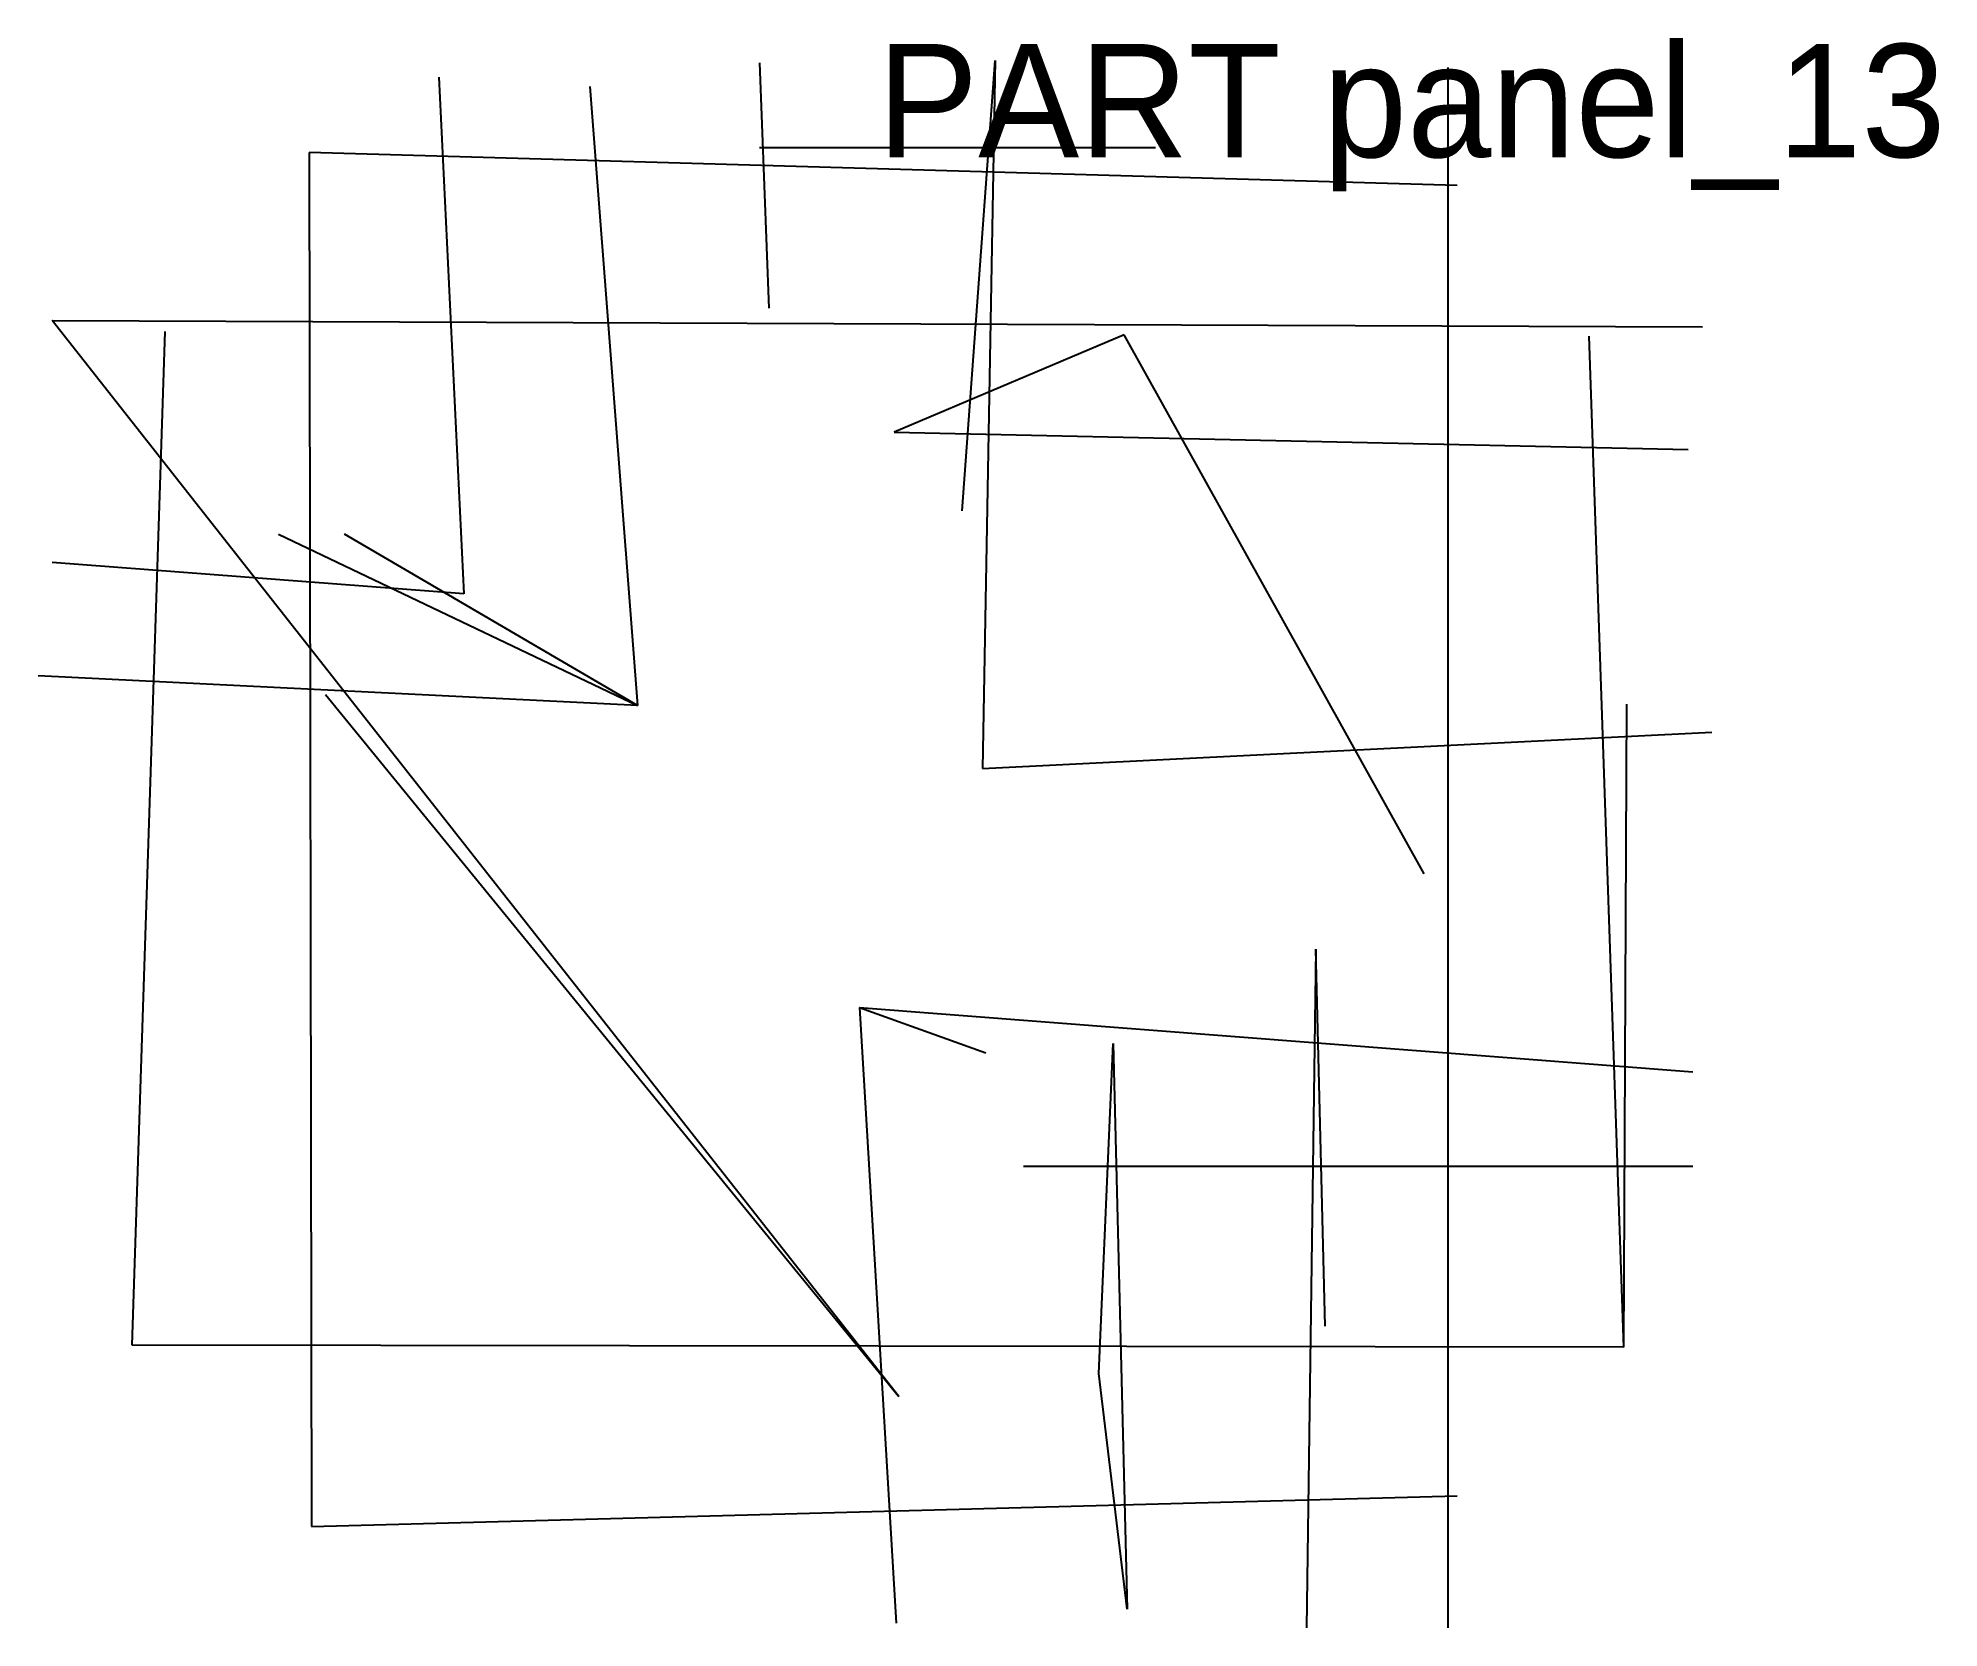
# Model space of a CAD drawing. Header units: millimetres. Extents: x 2 to 203, y 1 to 170.
import ezdxf

# ---------------------------------------------------------------- set-up
doc = ezdxf.new("R2010")
doc.units = ezdxf.units.MM
doc.layers.add('ANNOTATIONS', color=3, linetype='Continuous')
doc.layers.add('GEOMETRY', color=7, linetype='Continuous')

msp = doc.modelspace()

# ---------------------------------------------------------------- linework, layer by layer
at = {"layer": 'GEOMETRY'}
for p, q in [((44, 165.5), (46.67, 110.67)), ((78, 167), (79, 141)), ((99.5, 119.5), (103, 167.25)), ((103, 167.25), (101.67, 92.17)), ((151, 166.5), (151, 1)), ((60, 164.5), (65.06, 98.86)), ((152, 154), (30.25, 157.5)), ((30.25, 157.5), (30.5, 11.75)), ((120, 158), (78, 158)), ((92.78, 25.56), (3, 139.67)), ((3, 139.67), (178, 139)), ((11.5, 31), (15, 138.5)), ((116.67, 138.17), (92.28, 127.83)), ((148.5, 81), (116.67, 138.17)), ((169.65, 30.77), (166, 138)), ((92.28, 127.83), (176.5, 126)), ((27, 117), (65.06, 98.86)), ((65.06, 98.86), (34, 117)), ((46.67, 110.67), (3, 114)), ((65.06, 98.86), (1.5, 102)), ((32, 100), (92.78, 25.56)), ((169.65, 30.77), (170, 99)), ((101.67, 92.17), (179, 96)), ((137, 73), (136, 1)), ((138, 33), (137, 73)), ((88.6, 66.81), (177, 60)), ((88.6, 66.81), (92.5, 1.5)), ((88.6, 66.81), (102, 62)), ((114, 28), (115.5, 63)), ((115.5, 63), (117, 3)), ((106, 50), (177, 50)), ((169.65, 30.77), (11.5, 31)), ((117, 3), (114, 28)), ((30.5, 11.75), (152, 15))]:
    msp.add_line(p, q, dxfattribs=at)

# ---------------------------------------------------------------- texts
at = {"layer": 'ANNOTATIONS'}
msp.add_text('PART panel_13', height=12, dxfattribs=at).set_placement((90.5, 157))

doc.saveas('drawing.dxf')
